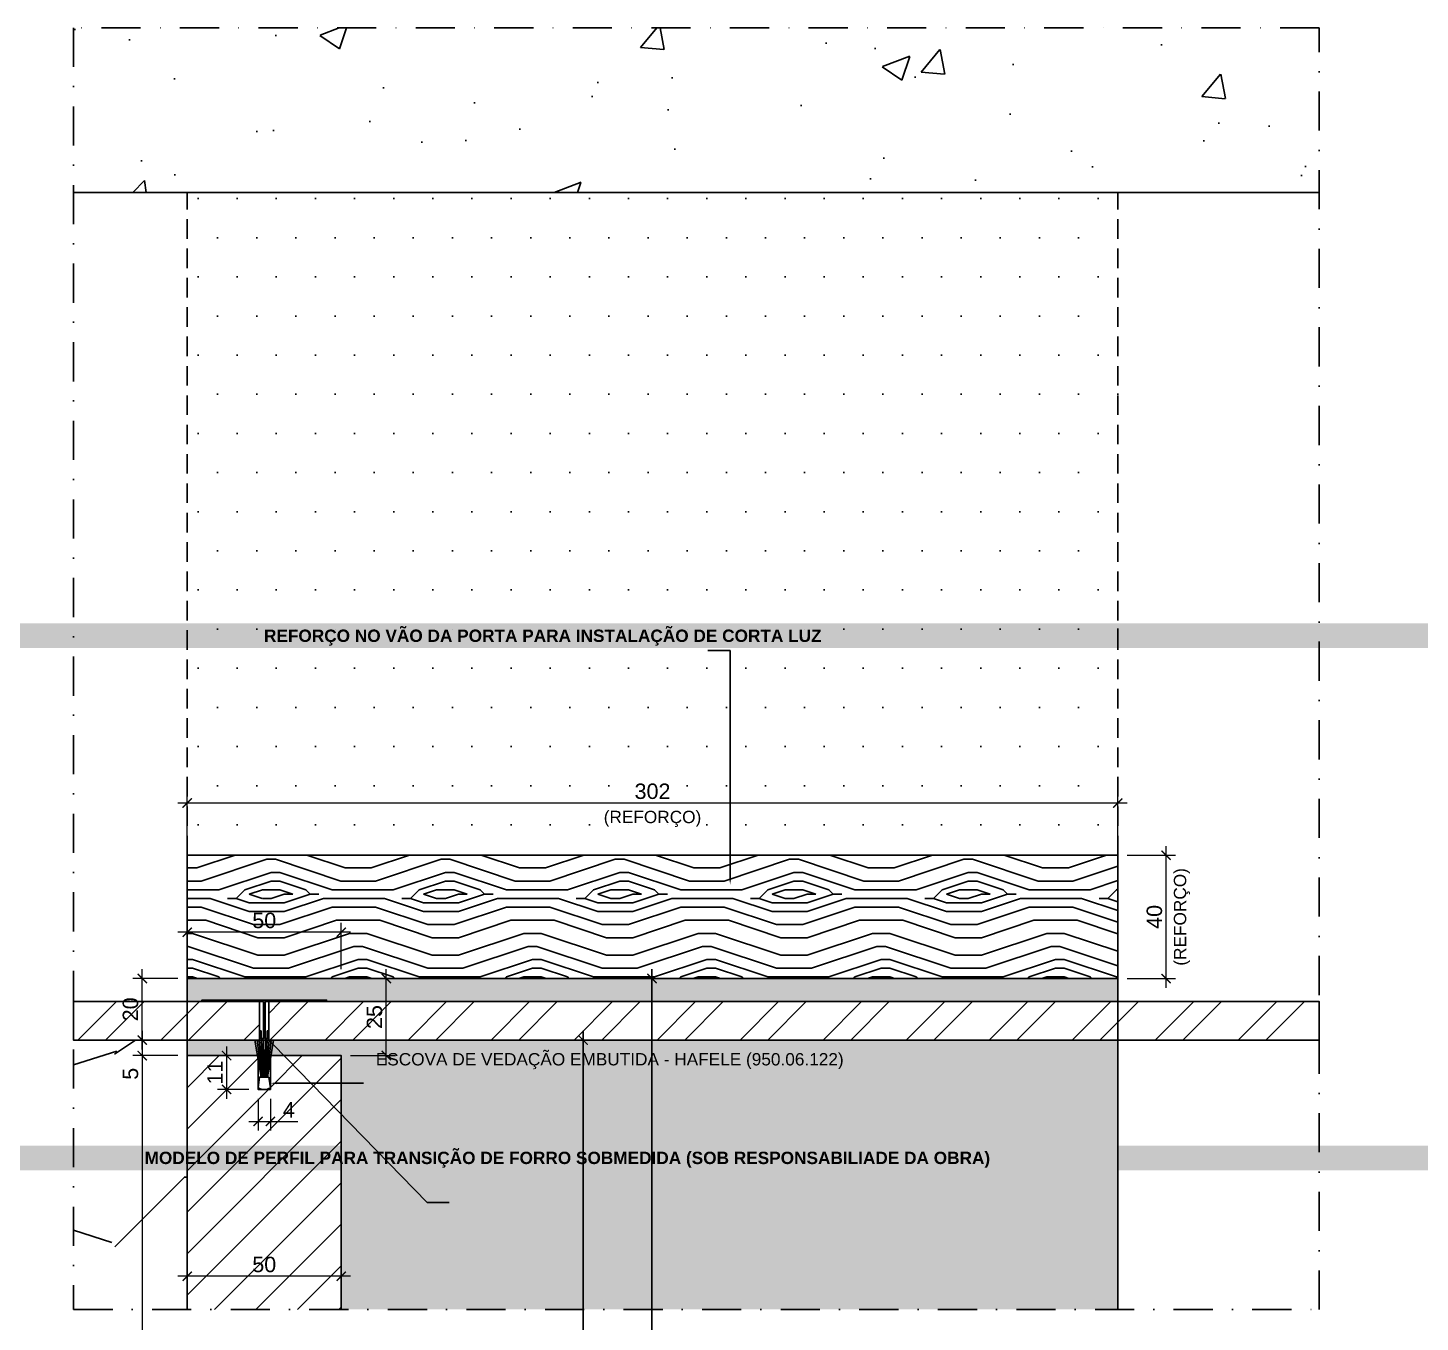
# Model space of a CAD drawing. Header units: millimetres. Extents: x -63251 to 507826, y 5339 to 217512.
# Drawn here: x 95903.8 to 96355.7, y 103595.9 to 104015.9 of the extents above; entities that cross this region are included whole.
import ezdxf
from ezdxf import colors
from ezdxf.entities.mleader import LeaderData, LeaderLine
from ezdxf.math import Vec2, Vec3

# ---------------------------------------------------------------- set-up
doc = ezdxf.new("R2010")
doc.units = ezdxf.units.MM
doc.header["$PDMODE"] = 3
doc.linetypes.add('TRAÇO 1-1', pattern=[9.525, 6.35, -3.175])
doc.linetypes.add('TRAÇO E PONTO 1-1', pattern=[25.4, 12.7, -6.35, 0, -6.35])
for name, color, linetype in [('_COMENTÁRIOS ARQ', 30, 'Continuous'), ('COTAS', 9, 'Continuous'), ('FERRAGEM', 3, 'Continuous'), ('FERRAGENS', 3, 'Continuous'), ('GESSO', 1, 'Continuous'), ('HACHURA', 21, 'Continuous'), ('MARCENARIA', 4, 'Continuous'), ('PAREDE', 94, 'Continuous'), ('PROJEÇÃO', 8, 'Continuous'), ('TEXTO TRAÇO PONTO', 105, 'TRAÇO E PONTO 1-1')]:
    doc.layers.add(name, color=color, linetype=linetype)
doc.layers.add('ARQ-COTA', color=12, linetype='Continuous', lineweight=9)
doc.styles.add('1-1', font='arial.ttf', dxfattribs={"height": 0.2})
doc.styles.add('MEDIDA OFICIAL', font='ariblk.ttf')
doc.styles.add('PADRÃO', font='arial.ttf')
doc.styles.add('PADRÃO NEGRITO', font='arialbd.ttf')
doc.dimstyles.new('1-2', dxfattribs={"dimscale": 2, "dimtxt": 2.5, "dimasz": 1.5, "dimexe": 1.5, "dimexo": 1.5, "dimtad": 1, "dimtxsty": 'PADRÃO', "dimblk": 'ARCHTICK', "dimcen": 2.5, "dimdle": 1.5, "dimclrd": 9, "dimclre": 9, "dimclrt": 6, "dimadec": 0, "dimazin": 0, "dimtfac": 1, "dimtmove": 0, "dimatfit": 3, "dimfxl": 1.25, "dimlwd": -1, "dimlwe": -1, "dimarcsym": 0})
doc.dimstyles.new('Med. Ofic.1-2', dxfattribs={"dimscale": 2, "dimtxt": 2.5, "dimasz": 1.5, "dimexe": 1.5, "dimexo": 1.5, "dimtad": 1, "dimtxsty": 'MEDIDA OFICIAL', "dimblk": 'ARCHTICK', "dimcen": 2.5, "dimdle": 1.5, "dimclrd": 9, "dimclre": 9, "dimclrt": 10, "dimadec": 0, "dimazin": 0, "dimtfac": 1, "dimtmove": 0, "dimatfit": 3, "dimfxl": 1.25, "dimlwd": -1, "dimlwe": -1, "dimarcsym": 0})

# ---------------------------------------------------------------- blocks, each defined once
blk = doc.blocks.new('_ArchTick')
at = {"color": 0, "linetype": 'ByBlock', "const_width": 0.15}
blk.add_lwpolyline([(-0.5, -0.5), (0.5, 0.5)], dxfattribs=at)
blk = doc.blocks.new('*D1628')
at = {"layer": 'COTAS', "color": 9, "linetype": 'Continuous', "transparency": 16777216}
blk.add_line((96084.05, 103690.4), (96084.05, 103306.97), dxfattribs=at)
at = {"layer": 'COTAS', "color": 9, "transparency": 16777216}
for p, q in [((96081.05, 103687.4), (96081.05, 103687.4)), ((96081.05, 103309.97), (96081.05, 103309.97))]:
    blk.add_line(p, q, dxfattribs=at)
at = {"layer": 'Defpoints', "color": 0, "transparency": 16777216}
for p in [(96084.05, 103687.4), (96084.05, 103309.97), (96084.05, 103309.97)]:
    blk.add_point(p, dxfattribs=at)
at = {"layer": 'COTAS', "color": 9, "transparency": 16777216, "xscale": 3, "yscale": 3, "zscale": 3}
for p, rotation in [((96084.05, 103687.4), 90), ((96084.05, 103309.97), 270)]:
    blk.add_blockref('_ArchTick', p, dxfattribs=dict(at, rotation=rotation))
at = {"layer": 'COTAS', "color": 10, "transparency": 16777216, "insert": (96080.21, 103498.68), "char_height": 5, "attachment_point": 5, "rotation": 90, "style": 'MEDIDA OFICIAL'}
blk.add_mtext('2925', dxfattribs=at)
blk = doc.blocks.new('*D1629')
at = {"layer": 'COTAS', "color": 9, "transparency": 16777216}
for p, q in [((96103.37, 103707.4), (96103.37, 103707.4)), ((96103.37, 103309.97), (96103.37, 103309.97))]:
    blk.add_line(p, q, dxfattribs=at)
at = {"layer": 'COTAS', "color": 9, "linetype": 'Continuous', "transparency": 16777216}
blk.add_line((96106.37, 103710.4), (96106.37, 103306.97), dxfattribs=at)
at = {"layer": 'Defpoints', "color": 0, "transparency": 16777216}
for p in [(96106.37, 103707.4), (96106.37, 103309.97), (96106.37, 103309.97)]:
    blk.add_point(p, dxfattribs=at)
at = {"layer": 'COTAS', "color": 9, "transparency": 16777216, "xscale": 3, "yscale": 3, "zscale": 3}
for p, rotation in [((96106.37, 103707.4), 90), ((96106.37, 103309.97), 270)]:
    blk.add_blockref('_ArchTick', p, dxfattribs=dict(at, rotation=rotation))
at = {"layer": 'COTAS', "color": 10, "transparency": 16777216, "insert": (96102.53, 103508.68), "char_height": 5, "attachment_point": 5, "rotation": 90, "style": 'MEDIDA OFICIAL'}
blk.add_mtext('2945', dxfattribs=at)
blk = doc.blocks.new('*D1630')
at = {"layer": 'ARQ-COTA', "color": 9, "transparency": 16777216}
for p, q in [((95940.95, 103690.4), (95940.95, 103311.97)), ((95952.55, 103687.4), (95937.95, 103687.4)), ((95952.55, 103314.97), (95937.95, 103314.97))]:
    blk.add_line(p, q, dxfattribs=at)
at = {"layer": 'Defpoints', "color": 0, "transparency": 16777216}
for p in [(95955.55, 103687.4), (95940.95, 103314.97), (95955.55, 103314.97)]:
    blk.add_point(p, dxfattribs=at)
at = {"layer": 'ARQ-COTA', "color": 9, "transparency": 16777216, "xscale": 3, "yscale": 3, "zscale": 3}
for p, rotation in [((95940.95, 103687.4), 90), ((95940.95, 103314.97), 270)]:
    blk.add_blockref('_ArchTick', p, dxfattribs=dict(at, rotation=rotation))
at = {"layer": 'ARQ-COTA', "color": 6, "transparency": 16777216, "insert": (95937.14, 103501.18), "char_height": 5, "attachment_point": 5, "rotation": 90, "style": 'PADRÃO'}
blk.add_mtext('2915', dxfattribs=at)
blk = doc.blocks.new('*D1633')
at = {"layer": 'ARQ-COTA', "color": 9, "transparency": 16777216}
for p, q in [((96260.55, 103747.4), (96276.24, 103747.4)), ((96273.24, 103704.4), (96273.24, 103750.4)), ((96260.55, 103707.4), (96276.24, 103707.4))]:
    blk.add_line(p, q, dxfattribs=at)
at = {"layer": 'Defpoints', "color": 0, "transparency": 16777216}
for p in [(96257.55, 103747.4), (96273.24, 103747.4), (96257.55, 103707.4)]:
    blk.add_point(p, dxfattribs=at)
at = {"layer": 'ARQ-COTA', "color": 9, "transparency": 16777216, "xscale": 3, "yscale": 3, "zscale": 3}
for p, rotation in [((96273.24, 103747.4), 90), ((96273.24, 103707.4), 270)]:
    blk.add_blockref('_ArchTick', p, dxfattribs=dict(at, rotation=rotation))
at = {"layer": 'ARQ-COTA', "color": 6, "transparency": 16777216, "insert": (96269.44, 103727.4), "char_height": 5, "attachment_point": 5, "rotation": 90, "style": 'PADRÃO'}
blk.add_mtext('40', dxfattribs=at)
blk = doc.blocks.new('*D1634')
at = {"layer": 'ARQ-COTA', "color": 9, "transparency": 16777216}
for p, q in [((95955.55, 103750.4), (95955.55, 103767.33)), ((96257.55, 103750.4), (96257.55, 103767.33)), ((96260.55, 103764.33), (95952.55, 103764.33))]:
    blk.add_line(p, q, dxfattribs=at)
at = {"layer": 'Defpoints', "color": 0, "transparency": 16777216}
for p in [(95955.55, 103764.33), (95955.55, 103747.4), (96257.55, 103747.4)]:
    blk.add_point(p, dxfattribs=at)
at = {"layer": 'ARQ-COTA', "color": 9, "transparency": 16777216, "xscale": 3, "yscale": 3, "zscale": 3, "rotation": 180}
blk.add_blockref('_ArchTick', (95955.55, 103764.33), dxfattribs=at)
at = {"layer": 'ARQ-COTA', "color": 9, "transparency": 16777216, "xscale": 3, "yscale": 3, "zscale": 3}
blk.add_blockref('_ArchTick', (96257.55, 103764.33), dxfattribs=at)
at = {"layer": 'ARQ-COTA', "color": 6, "transparency": 16777216, "insert": (96106.55, 103768.13), "char_height": 5, "attachment_point": 5, "style": 'PADRÃO'}
blk.add_mtext('302', dxfattribs=at)
blk = doc.blocks.new('*D1635')
at = {"layer": 'ARQ-COTA', "color": 9, "transparency": 16777216}
blk.add_line((96008.55, 103610.79), (95952.55, 103610.79), dxfattribs=at)
at = {"layer": 'Defpoints', "color": 0, "transparency": 16777216}
for p in [(95955.55, 103610.79), (95955.55, 103610.79), (96005.55, 103610.79)]:
    blk.add_point(p, dxfattribs=at)
at = {"layer": 'ARQ-COTA', "color": 9, "transparency": 16777216, "xscale": 3, "yscale": 3, "zscale": 3, "rotation": 180}
blk.add_blockref('_ArchTick', (95955.55, 103610.79), dxfattribs=at)
at = {"layer": 'ARQ-COTA', "color": 9, "transparency": 16777216, "xscale": 3, "yscale": 3, "zscale": 3}
blk.add_blockref('_ArchTick', (96005.55, 103610.79), dxfattribs=at)
at = {"layer": 'ARQ-COTA', "color": 6, "transparency": 16777216, "insert": (95980.55, 103614.59), "char_height": 5, "attachment_point": 5, "style": 'PADRÃO'}
blk.add_mtext('50', dxfattribs=at)
blk = doc.blocks.new('*D1636')
at = {"layer": 'ARQ-COTA', "color": 9, "transparency": 16777216}
for p, q in [((95940.95, 103690.4), (95940.95, 103682.4)), ((95952.55, 103687.4), (95937.95, 103687.4)), ((95952.55, 103682.4), (95937.95, 103682.4)), ((95940.95, 103682.4), (95940.95, 103673.58))]:
    blk.add_line(p, q, dxfattribs=at)
at = {"layer": 'Defpoints', "color": 0, "transparency": 16777216}
for p in [(95955.55, 103687.4), (95940.95, 103682.4), (95955.55, 103682.4)]:
    blk.add_point(p, dxfattribs=at)
at = {"layer": 'ARQ-COTA', "color": 9, "transparency": 16777216, "xscale": 3, "yscale": 3, "zscale": 3}
for p, rotation in [((95940.95, 103687.4), 90), ((95940.95, 103682.4), 270)]:
    blk.add_blockref('_ArchTick', p, dxfattribs=dict(at, rotation=rotation))
at = {"layer": 'ARQ-COTA', "color": 6, "transparency": 16777216, "insert": (95937.15, 103676.49), "char_height": 5, "attachment_point": 5, "rotation": 90, "style": 'PADRÃO'}
blk.add_mtext('5', dxfattribs=at)
blk = doc.blocks.new('*D1637')
at = {"layer": 'ARQ-COTA', "color": 9, "transparency": 16777216}
for p, q in [((96008.55, 103707.4), (96023.15, 103707.4)), ((96020.15, 103679.4), (96020.15, 103710.4)), ((96008.55, 103682.4), (96023.15, 103682.4))]:
    blk.add_line(p, q, dxfattribs=at)
at = {"layer": 'Defpoints', "color": 0, "transparency": 16777216}
for p in [(96005.55, 103707.4), (96020.15, 103707.4), (96005.55, 103682.4)]:
    blk.add_point(p, dxfattribs=at)
at = {"layer": 'ARQ-COTA', "color": 9, "transparency": 16777216, "xscale": 3, "yscale": 3, "zscale": 3}
for p, rotation in [((96020.15, 103707.4), 90), ((96020.15, 103682.4), 270)]:
    blk.add_blockref('_ArchTick', p, dxfattribs=dict(at, rotation=rotation))
at = {"layer": 'ARQ-COTA', "color": 6, "transparency": 16777216, "insert": (96016.34, 103694.9), "char_height": 5, "attachment_point": 5, "rotation": 90, "style": 'PADRÃO'}
blk.add_mtext('25', dxfattribs=at)
blk = doc.blocks.new('*D1638')
at = {"layer": 'ARQ-COTA', "color": 9, "transparency": 16777216}
for p, q in [((95952.55, 103707.4), (95937.95, 103707.4)), ((95940.95, 103684.4), (95940.95, 103710.4)), ((95952.55, 103687.4), (95937.95, 103687.4))]:
    blk.add_line(p, q, dxfattribs=at)
at = {"layer": 'Defpoints', "color": 0, "transparency": 16777216}
for p in [(95940.95, 103707.4), (95955.55, 103707.4), (95955.55, 103687.4)]:
    blk.add_point(p, dxfattribs=at)
at = {"layer": 'ARQ-COTA', "color": 9, "transparency": 16777216, "xscale": 3, "yscale": 3, "zscale": 3}
for p, rotation in [((95940.95, 103707.4), 90), ((95940.95, 103687.4), 270)]:
    blk.add_blockref('_ArchTick', p, dxfattribs=dict(at, rotation=rotation))
at = {"layer": 'ARQ-COTA', "color": 6, "transparency": 16777216, "insert": (95937.14, 103697.4), "char_height": 5, "attachment_point": 5, "rotation": 90, "style": 'PADRÃO'}
blk.add_mtext('20', dxfattribs=at)
blk = doc.blocks.new('*D1639')
at = {"layer": 'ARQ-COTA', "color": 9, "transparency": 16777216}
for p, q in [((95955.55, 103719.84), (95955.55, 103725.42)), ((96005.55, 103710.4), (96005.55, 103725.42)), ((96008.55, 103722.42), (95952.55, 103722.42))]:
    blk.add_line(p, q, dxfattribs=at)
at = {"layer": 'Defpoints', "color": 0, "transparency": 16777216}
for p in [(95955.55, 103722.42), (95955.55, 103716.84), (96005.55, 103707.4)]:
    blk.add_point(p, dxfattribs=at)
at = {"layer": 'ARQ-COTA', "color": 9, "transparency": 16777216, "xscale": 3, "yscale": 3, "zscale": 3, "rotation": 180}
blk.add_blockref('_ArchTick', (95955.55, 103722.42), dxfattribs=at)
at = {"layer": 'ARQ-COTA', "color": 9, "transparency": 16777216, "xscale": 3, "yscale": 3, "zscale": 3}
blk.add_blockref('_ArchTick', (96005.55, 103722.42), dxfattribs=at)
at = {"layer": 'ARQ-COTA', "color": 6, "transparency": 16777216, "insert": (95980.55, 103726.22), "char_height": 5, "attachment_point": 5, "style": 'PADRÃO'}
blk.add_mtext('50', dxfattribs=at)
blk = doc.blocks.new('ESCOVA DE VEDAÇÃO')
at = {"layer": 'FERRAGEM'}
blk.add_lwpolyline([(-1.5, -4), (1.5, -4), (2, -0.5, 0.25), (-2, -0.5)], format="xyb", close=True, dxfattribs=at)
at = {"layer": 'FERRAGEM', "color": 8}
for points in [[(-1.04, -4), (-3.04, -16)], [(-0.79, -4), (-2.3, -16)], [(-0.55, -4), (-1.63, -16)], [(-0.35, -4), (-0.96, -16)], [(-0.21, -4), (-0.45, -16)], [(0.08, -4), (0.33, -16)], [(0.35, -4), (0.96, -16)], [(0.55, -4), (1.63, -16)], [(0.79, -4), (2.3, -16)], [(1.04, -4), (3.04, -16)]]:
    blk.add_lwpolyline(points, dxfattribs=at)
blk = doc.blocks.new('*D1117')
at = {"layer": 'ARQ-COTA', "color": 9, "transparency": 16777216}
for p, q in [((95978.55, 103668.4), (95978.55, 103658.05)), ((95982.55, 103668.4), (95982.55, 103658.05)), ((95975.55, 103661.05), (95982.55, 103661.05)), ((95982.55, 103661.05), (95991.5, 103661.05))]:
    blk.add_line(p, q, dxfattribs=at)
at = {"layer": 'Defpoints', "color": 0, "transparency": 16777216}
for p in [(95978.55, 103671.4), (95982.55, 103671.4), (95982.55, 103661.05)]:
    blk.add_point(p, dxfattribs=at)
at = {"layer": 'ARQ-COTA', "color": 9, "transparency": 16777216, "xscale": 3, "yscale": 3, "zscale": 3, "rotation": 180}
blk.add_blockref('_ArchTick', (95978.55, 103661.05), dxfattribs=at)
at = {"layer": 'ARQ-COTA', "color": 9, "transparency": 16777216, "xscale": 3, "yscale": 3, "zscale": 3}
blk.add_blockref('_ArchTick', (95982.55, 103661.05), dxfattribs=at)
at = {"layer": 'ARQ-COTA', "color": 6, "transparency": 16777216, "insert": (95988.53, 103664.8), "char_height": 5, "attachment_point": 5, "style": 'PADRÃO'}
blk.add_mtext('4', dxfattribs=at)
blk = doc.blocks.new('*D1118')
at = {"layer": 'ARQ-COTA', "color": 9, "transparency": 16777216}
for p, q in [((95968.33, 103685.4), (95968.33, 103668.4)), ((95973.36, 103682.4), (95965.33, 103682.4)), ((95975.55, 103671.4), (95965.33, 103671.4))]:
    blk.add_line(p, q, dxfattribs=at)
at = {"layer": 'Defpoints', "color": 0, "transparency": 16777216}
for p in [(95976.36, 103682.4), (95968.33, 103671.4), (95978.55, 103671.4)]:
    blk.add_point(p, dxfattribs=at)
at = {"layer": 'ARQ-COTA', "color": 9, "transparency": 16777216, "xscale": 3, "yscale": 3, "zscale": 3}
for p, rotation in [((95968.33, 103682.4), 90), ((95968.33, 103671.4), 270)]:
    blk.add_blockref('_ArchTick', p, dxfattribs=dict(at, rotation=rotation))
at = {"layer": 'ARQ-COTA', "color": 6, "transparency": 16777216, "insert": (95964.57, 103676.9), "char_height": 5, "attachment_point": 5, "rotation": 90, "style": 'PADRÃO'}
blk.add_mtext('11', dxfattribs=at)

msp = doc.modelspace()

# ---------------------------------------------------------------- hatches: boundary and pattern name
at = {"layer": 'FERRAGENS', "true_color": 0x939598}
h = msp.add_hatch(color=252, dxfattribs=at)
h.dxf.hatch_style = 1
h.paths.add_polyline_path([(95979.546, 103690.397), (95979.546, 103687.897), (95980.296, 103687.897), (95980.296, 103699.897), (95960.296, 103699.897), (95960.296, 103700.397), (96000.796, 103700.397), (96000.796, 103699.897), (95980.796, 103699.897), (95980.796, 103687.897), (95981.546, 103687.897), (95981.546, 103690.397), (95982.046, 103690.397), (95982.046, 103687.397), (95979.046, 103687.397), (95979.046, 103690.397)])
at = {"layer": 'HACHURA'}
h = msp.add_hatch(dxfattribs=at)
h.set_pattern_fill('AR-CONC', color=21, scale=0.5)
h.set_pattern_definition([(50, (35888.79, -29.11), (91.092334, -7.969543), [9.525, -104.775]), (355, (35888.79, -29.11), (-17.62171, 95.52842), [7.62, -83.82029]), (100.451445, (35896.38, -29.78), (73.470624, 87.558876), [8.095004, -89.04512]), (46.1842, (35888.79, -3.71), (135.53952, -21.02116), [14.2875, -157.1625]), (96.63556, (35900.08, -5.46), (118.70207, 123.71306), [12.14251, -133.5678]), (351.18415, (35888.79, -3.71), (118.70207, 123.71306), [11.42998, -125.72987]), (21, (35901.49, -10.06), (75.807196, -51.1326), [9.525, -104.775]), (326, (35901.49, -10.06), (30.901014, 92.09398), [7.62, -83.82]), (71.451445, (35907.805, -14.32), (106.70821, 40.961384), [8.095004, -89.04497]), (37.5, (35888.788, -29.112), (1.544302, 42.277519), [0, -82.804, 0, -85.09, 0, -84.1375]), (7.5, (35888.79, -29.11), (33.409831, 50.090287), [0, -48.514, 0, -80.899, 0, -32.0675]), (327.5, (35860.467, -29.112), (67.795298, -2.864372), [0, -31.75, 0, -99.06, 0, -131.445]), (317.5, (35847.77, -29.11), (74.06459, 12.713246), [0, -41.275, 0, -65.786, 0, -93.345])])
h.paths.add_polyline_path([(95918.668, 104015.869), (95918.668, 103962.397), (96322.896, 103962.397), (96322.896, 104015.869)])
at = {"layer": 'HACHURA', "true_color": 0x636466}
h = msp.add_hatch(dxfattribs=at)
h.set_pattern_fill('PATRON00077', color=251, scale=40, angle=135, pattern_type=2)
h.set_pattern_definition([(135, (35976.235, -5499.095), (-56.568542, 4e-15), [2, -38]), (225, (35955.02, -5497.68), (-7e-15, -56.568542), [4, -36]), (180, (35963.507, -5500.51), (-28.284271, -28.284271), [2.828, -8.484, 2.828, -5.656, 19.8, -16.9725425]), (180, (35979.063, -5499.095), (-28.284271, -28.284271), [2.8284, -5.6568, 2.8284, -45.2549425]), (180, (35966.335, -5492.024), (-28.284271, -28.284271), [2.8284, -53.740142]), (180, (35964.92, -5487.78), (-28.284271, -28.284271), [2.8284, -53.740142]), (180, (35966.335, -5494.852), (-28.284271, -28.284271), [2.8284, -53.740142]), (180, (35966.335, -5497.68), (-28.284271, -28.284271), [5.6568, -50.911742]), (180, (35938.05, -5511.823), (-28.284271, -28.284271), [5.6568, -50.911742]), (180, (35967.75, -5501.923), (-28.284271, -28.284271), [11.3136, -45.254942]), (180, (35967.75, -5504.752), (-28.284271, -28.284271), [11.3136, -45.254942]), (180, (35940.88, -5494.852), (-28.284271, -28.284271), [11.3136, -45.254942]), (180, (35966.335, -5508.994), (-28.284271, -28.284271), [8.48528, -48.083262]), (180, (35967.75, -5518.894), (-28.284271, -28.284271), [8.48528, -48.083262]), (180, (35967.75, -5513.237), (-28.284271, -28.284271), [8.48528, -48.083262]), (180, (35940.88, -5503.337), (-28.284271, -28.284271), [14.142136, -42.426406]), (180, (35942.293, -5507.58), (-28.284271, -28.284271), [14.142136, -42.426406]), (180, (35946.536, -5497.68), (-28.284271, -28.284271), [19.79899, -36.769553]), (161.565051, (35970.578, -5499.095), (-28.2842713, 28.2842712), [4.472136, -84.970583]), (161.565051, (35956.436, -5501.923), (-28.2842713, 28.2842712), [4.472136, -84.970583]), (161.565051, (35960.678, -5500.509), (-28.2842713, 28.2842712), [4.472136, -84.970583]), (161.565051, (35974.82, -5497.68), (-28.2842713, 28.2842712), [8.944272, -80.498447]), (161.565051, (35956.436, -5504.752), (-28.2842713, 28.2842712), [13.416408, -76.026311]), (161.565051, (35957.85, -5508.994), (-28.2842713, 28.2842712), [17.888544, -71.554175]), (161.565051, (35959.264, -5513.237), (-28.2842713, 28.2842712), [17.888544, -71.554175]), (161.565051, (35955.021, -5525.965), (-28.2842713, 28.2842712), [17.888544, -71.554175]), (161.565051, (35957.85, -5523.136), (-28.2842713, 28.2842712), [22.36068, -67.082039]), (161.565051, (35959.264, -5518.894), (-28.2842713, 28.2842712), [22.36068, -67.082039]), (198.434949, (35960.678, -5497.68), (-28.2842712, -28.2842712), [4.472136, -84.970583]), (198.434949, (35967.75, -5499.095), (-28.2842712, -28.2842712), [4.472136, -84.970583]), (198.434949, (35976.235, -5499.095), (-28.2842712, -28.2842712), [8.944272, -80.498447]), (198.434949, (35963.507, -5494.852), (-28.2842712, -28.2842712), [8.944272, -80.498447]), (198.434949, (35980.477, -5500.509), (-28.2842712, -28.2842712), [13.416408, -76.026311]), (198.434949, (35983.306, -5503.337), (-28.2842712, -28.2842712), [17.888544, -71.554175]), (198.434949, (35956.436, -5479.296), (-28.2842712, -28.2842712), [17.888544, -71.554175]), (198.434949, (35963.507, -5492.024), (-28.2842712, -28.2842712), [17.888544, -71.554175]), (198.434949, (35960.678, -5483.538), (-28.2842712, -28.2842712), [22.36068, -67.082039]), (198.434949, (35962.092, -5487.781), (-28.2842712, -28.2842712), [22.36068, -67.082039])])
h.paths.add_polyline_path([(95955.546, 103747.397), (95955.546, 103707.397), (96257.546, 103707.397), (96257.546, 103747.397)])
at = {"layer": 'HACHURA', "true_color": 0xba9673}
h = msp.add_hatch(color=33, dxfattribs=at)
h.dxf.hatch_style = 1
h.paths.add_polyline_path([(95955.366, 103707.397), (96257.366, 103707.397), (96257.546, 103699.897), (95955.546, 103699.897)])
h.paths.add_polyline_path([(96257.546, 103600.011), (96005.546, 103600.011), (96005.546, 103682.397), (95955.546, 103682.397), (95955.546, 103687.397), (96257.546, 103687.397)])
at = {"layer": 'HACHURA'}
h = msp.add_hatch(dxfattribs=at)
h.set_pattern_fill('ANSI32', color=8, scale=2)
h.set_pattern_definition([(45, (35626.334, -5503.837), (-13.4703842, 13.4703842), []), (45, (35635.314, -5503.837), (-13.4703842, 13.4703842), [])])
h.paths.add_polyline_path([(95979.046, 103687.397), (95979.046, 103699.897), (95918.668, 103699.897), (95918.668, 103687.397)])
h = msp.add_hatch(dxfattribs=at)
h.set_pattern_fill('ANSI32', color=8, scale=2)
h.set_pattern_definition([(45, (35868.184, -5503.837), (-13.4703842, 13.4703842), []), (45, (35877.164, -5503.837), (-13.4703842, 13.4703842), [])])
h.paths.add_polyline_path([(96322.896, 103687.397), (96322.896, 103699.897), (95982.046, 103699.897), (95982.046, 103687.397)])
at = {"layer": 'HACHURA', "ltscale": 0.3}
h = msp.add_hatch(dxfattribs=at)
h.set_pattern_fill('LEGNO5', color=21, scale=125, angle=90, pattern_type=2)
h.set_pattern_definition([(63.4349, (26462.56, -29.11), (-125.000164, -124.999895), [16.7705, -262.738]), (14.5742, (26470.06, -14.1122), (-3375.00027608, -874.99911146), [64.578, -6393.21775]), (342.4744, (26407.56, 2.138), (1999.9996141, -625.00103354), [24.90612, -2465.70125]), (45, (26431.31, -5.36), (4e-14, 125.00004), [31.81975, -144.95687]), (0, (26453.81, 17.14), (125, 125), [23.75, -101.25]), (39.0939, (26477.56, 17.138), (1374.99923876, 1125.00100392), [51.53887, -2525.40225]), (0, (26517.56, 49.64), (125, 125), [15, -110]), (17.5256, (26407.56, 49.638), (-1999.9996141, -625.00103354), [24.90612, -2465.70125]), (33.6901, (26431.31, 57.138), (-249.999945, -125.000167), [27.04162, -423.65225]), (69.7751, (26453.81, 72.138), (500.00104195, 1374.99965804), [25.31062, -2505.7465])])
h.paths.add_polyline_path([(95918.668, 103687.397), (95918.668, 103600.011), (95955.546, 103600.011), (95955.546, 103687.397)])
at = {"layer": 'PROJEÇÃO', "linetype": 'TRAÇO 1-1'}
h = msp.add_hatch(dxfattribs=at)
h.set_pattern_fill('DOTS', color=8, scale=8)
h.set_pattern_definition([(0, (35983.306, -5500.837), (6.35, 12.7), [0, -12.7])])
h.paths.add_polyline_path([(95955.546, 103747.397), (96257.546, 103747.397), (96257.546, 103962.397), (95955.546, 103962.397)])
h = msp.add_hatch(dxfattribs=at)
h.set_pattern_fill('ANSI31', color=8, scale=3)
h.set_pattern_definition([(45, (35881.306, -5488.337), (-6.7351921, 6.7351921), [])])
h.paths.add_polyline_path([(96005.546, 103600.011), (96005.546, 103682.397), (95982.546, 103682.397), (95982.546, 103671.397), (95978.546, 103671.397), (95978.546, 103682.397), (95955.546, 103682.397), (95955.546, 103600.011)])

# ---------------------------------------------------------------- linework, layer by layer
at = {"layer": 'FERRAGEM'}
msp.add_lwpolyline([(96257.546, 103707.397), (95955.546, 103707.397), (95955.546, 103747.397), (96257.546, 103747.397)], close=True, dxfattribs=at)
at = {"layer": 'FERRAGENS'}
msp.add_lwpolyline([(95979.046, 103690.397), (95979.046, 103687.397), (95981.046, 103687.397), (95982.046, 103687.397), (95982.046, 103690.397), (95981.546, 103690.397), (95981.546, 103687.897), (95980.796, 103687.897), (95980.796, 103699.897), (96000.796, 103699.897), (96000.796, 103700.397), (95960.296, 103700.397), (95960.296, 103699.897), (95980.296, 103699.897), (95980.296, 103687.897), (95979.546, 103687.897), (95979.546, 103690.397)], close=True, dxfattribs=at)
at = {"layer": 'GESSO', "color": 1}
for points in [[(95918.668, 103699.897), (95979.046, 103699.897), (95979.046, 103687.397), (95918.668, 103687.397)], [(95982.046, 103699.897), (96322.896, 103699.897), (96322.896, 103687.397), (95982.046, 103687.397)]]:
    msp.add_lwpolyline(points, close=True, dxfattribs=at)
at = {"layer": 'MARCENARIA'}
for points in [[(96257.546, 103600.011), (96257.546, 103707.397), (95955.546, 103707.397), (95955.546, 103600.011)], [(96005.546, 103600.011), (96005.546, 103682.397), (95982.546, 103682.397), (95982.546, 103671.397), (95978.546, 103671.397), (95978.546, 103682.397), (95955.546, 103682.397), (95955.546, 103600.011)]]:
    msp.add_lwpolyline(points, dxfattribs=at)
at = {"layer": 'PAREDE'}
msp.add_lwpolyline([(96322.896, 103962.397), (95918.668, 103962.397)], dxfattribs=at)
at = {"layer": 'PROJEÇÃO', "color": 8, "linetype": 'TRAÇO 1-1'}
for p, q in [((95955.546, 103747.397), (95955.546, 103962.397)), ((96257.546, 103747.397), (96257.546, 103962.397))]:
    msp.add_line(p, q, dxfattribs=at)
at = {"layer": 'TEXTO TRAÇO PONTO'}
msp.add_lwpolyline([(96322.896, 103600.011), (96322.896, 104015.869), (95918.668, 104015.869), (95918.668, 103600.011)], close=True, dxfattribs=at)

# ---------------------------------------------------------------- dimensions: what is measured, and where the dimension line sits
at = {"layer": 'ARQ-COTA'}
for base, p1, p2, angle, picture, middle in [((95955.546, 103722.415), (96005.546, 103707.397), (95955.546, 103716.838), 180, '*D1639', (95980.546, 103726.218)), ((95940.946, 103707.397), (95955.546, 103687.397), (95955.546, 103707.397), 90, '*D1638', (95937.143, 103697.397)), ((96020.146, 103707.397), (96005.546, 103682.397), (96005.546, 103707.397), 90, '*D1637', (96016.344, 103694.897)), ((95940.946, 103682.397), (95955.546, 103687.397), (95955.546, 103682.397), 90, '*D1636', (95937.153, 103676.489))]:
    dim = msp.add_linear_dim(base=base, p1=p1, p2=p2, angle=angle, dimstyle='1-2', dxfattribs=at)
    dim.commit()
    dim.dimension.update_dxf_attribs({"geometry": picture, "text_midpoint": middle})
dim = msp.add_linear_dim(base=(95940.946, 103314.97), p1=(95955.546, 103687.397), p2=(95955.546, 103314.97), angle=90, text='2915', dimstyle='1-2', dxfattribs=at)
dim.commit()
dim.dimension.update_dxf_attribs({"geometry": '*D1630', "text_midpoint": (95937.143, 103501.184)})
dim = msp.add_linear_dim(base=(95955.546, 103610.79), p1=(96005.546, 103610.79), p2=(95955.546, 103610.79), dimstyle='1-2', dxfattribs=at)
dim.commit()
dim.dimension.update_dxf_attribs({"geometry": '*D1635', "text_midpoint": (95980.546, 103614.593)})
at = {"layer": 'COTAS'}
for base, p1, p2, text, picture, middle in [((96106.366, 103309.97), (96106.366, 103707.397), (96106.366, 103309.97), '2945', '*D1629', (96102.531, 103508.684)), ((96084.046, 103309.97), (96084.046, 103687.397), (96084.046, 103309.97), '2925', '*D1628', (96080.211, 103498.684))]:
    dim = msp.add_linear_dim(base=base, p1=p1, p2=p2, angle=90, text=text, dimstyle='Med. Ofic.1-2', dxfattribs=at)
    dim.commit()
    dim.dimension.update_dxf_attribs({"geometry": picture, "text_midpoint": middle})

# ---------------------------------------------------------------- leaders
at = {"layer": 'COTAS', "ltscale": 0.4}
ml = msp.add_multileader_mtext('Standard', dxfattribs=at)
ml.set_content('BIT 5x5mm', color=105, style='1-1')
ml.set_leader_properties(color=256, linetype='ByLayer', lineweight=-1)
ml.build(insert=Vec2(0, 0))
ml.multileader.update_dxf_attribs({"text_left_attachment_type": 2, "text_right_attachment_type": 2, "dogleg_length": 0.36, "arrow_head_size": 2, "scale": 20})
ctx = ml.context
ctx.base_point, ctx.scale, ctx.arrow_head_size, ctx.landing_gap_size, ctx.plane_origin = Vec3(94950.021, 103979.676), 20, 2, 4, Vec3(94881.045, 103869.115)
ctx.left_attachment, ctx.right_attachment = 2, 2
notes = []
notes.append((ctx, [(0, (1, 1, 0), (94939.962, 103979.676), (1, 0), 10.059, [(0, [(94939.977, 103966.641)], 0, [])])]))
ctx.mtext.insert, ctx.mtext.width, ctx.mtext.flow_direction = Vec3(94954.021, 103981.71), 80.51012, 5
ml = msp.add_multileader_mtext('Standard', dxfattribs=at)
ml.set_content('BIT 5x5mm', color=105, style='1-1')
ml.set_leader_properties(color=256, linetype='ByLayer', lineweight=-1)
ml.build(insert=Vec2(0, 0))
ml.multileader.update_dxf_attribs({"text_left_attachment_type": 2, "text_right_attachment_type": 2, "dogleg_length": 0.36, "arrow_head_size": 2, "scale": 20})
ctx = ml.context
ctx.base_point, ctx.scale, ctx.arrow_head_size, ctx.landing_gap_size, ctx.plane_origin = Vec3(95481.486, 103979.676), 20, 2, 4, Vec3(95371.354, 103869.115)
ctx.left_attachment, ctx.right_attachment = 2, 2
notes.append((ctx, [(0, (1, 1, 0), (95471.427, 103979.676), (1, 0), 10.059, [(0, [(95471.442, 103966.641)], 0, [])])]))
ctx.mtext.insert, ctx.mtext.width, ctx.mtext.flow_direction = Vec3(95485.486, 103981.71), 80.51012, 5
ml = msp.add_multileader_mtext('Standard', dxfattribs=at)
ml.set_content('PIVÔ LATERAL CIR-16 ECLISSE', color=105, style='1-1')
ml.set_leader_properties(color=256, linetype='ByLayer', lineweight=-1)
ml.build(insert=Vec2(0, 0))
ml.multileader.update_dxf_attribs({"text_left_attachment_type": 2, "text_right_attachment_type": 2, "dogleg_length": 0.36, "arrow_head_size": 2, "scale": 20})
ctx = ml.context
ctx.base_point, ctx.scale, ctx.arrow_head_size, ctx.landing_gap_size, ctx.plane_origin = Vec3(95040.008, 103869.955), 20, 2, 4, Vec3(94973.891, 103828.311)
ctx.left_attachment, ctx.right_attachment = 2, 2
notes.append((ctx, [(0, (1, 1, 0), (95032.808, 103869.955), (1, 0), 7.2, [(0, [(95032.823, 103939.675)], 0, [])])]))
ctx.mtext.insert, ctx.mtext.width, ctx.mtext.flow_direction = Vec3(95044.008, 103875.862), 80.51012, 5
ml = msp.add_multileader_mtext('Standard', dxfattribs=at)
ml.set_content('PUXADOR CAVA', color=105, style='1-1')
ml.set_leader_properties(color=256, linetype='ByLayer', lineweight=-1)
ml.build(insert=Vec2(0, 0))
ml.multileader.update_dxf_attribs({"text_left_attachment_type": 2, "text_right_attachment_type": 2, "dogleg_length": 0.36, "arrow_head_size": 2, "scale": 20})
ctx = ml.context
ctx.base_point, ctx.scale, ctx.arrow_head_size, ctx.landing_gap_size, ctx.plane_origin = Vec3(95318.623, 103858.359), 20, 2, 4, Vec3(95211.351, 103829.674)
ctx.left_attachment, ctx.right_attachment = 2, 2
notes.append((ctx, [(0, (1, 1, 0), (95311.423, 103858.359), (1, 0), 7.2, [(0, [(95311.439, 103931.257)], 0, [])])]))
ctx.mtext.insert, ctx.mtext.width, ctx.mtext.flow_direction = Vec3(95322.623, 103860.429), 80.51012, 5
ml = msp.add_multileader_mtext('Standard', dxfattribs=at)
ml.set_content('Bit 5 x 5 mm ', color=105, style='1-1')
ml.set_leader_properties(color=256, linetype='ByLayer', lineweight=-1)
ml.build(insert=Vec2(0, 0))
ml.multileader.update_dxf_attribs({"text_left_attachment_type": 2, "text_right_attachment_type": 2, "dogleg_length": 0.36, "arrow_head_size": 2, "scale": 20})
ctx = ml.context
ctx.base_point, ctx.scale, ctx.arrow_head_size, ctx.landing_gap_size, ctx.plane_origin = Vec3(94894.176, 103642.641), 20, 2, 4, Vec3(94998.574, 103671.39)
ctx.left_attachment, ctx.right_attachment = 2, 2
notes.append((ctx, [(0, (1, 1, 0), (94939.657, 103642.641), (-1, 0), 7.2, [(0, [(94939.642, 103671.786)], 0, [])])]))
ctx.mtext.insert, ctx.mtext.width, ctx.mtext.flow_direction = Vec3(94898.176, 103644.675), 80.51012, 5
ml = msp.add_multileader_mtext('Standard', dxfattribs=at)
ml.set_content('Bit 5 x 5 mm ', color=105, style='1-1')
ml.set_leader_properties(color=256, linetype='ByLayer', lineweight=-1)
ml.build(insert=Vec2(0, 0))
ml.multileader.update_dxf_attribs({"text_left_attachment_type": 2, "text_right_attachment_type": 2, "dogleg_length": 0.36, "arrow_head_size": 2, "scale": 20})
ctx = ml.context
ctx.base_point, ctx.scale, ctx.arrow_head_size, ctx.landing_gap_size, ctx.plane_origin = Vec3(95478.81, 103642.641), 20, 2, 4, Vec3(95412.693, 103671.39)
ctx.left_attachment, ctx.right_attachment = 2, 2
notes.append((ctx, [(0, (1, 1, 0), (95471.61, 103642.641), (1, 0), 7.2, [(0, [(95471.625, 103671.786)], 0, [])])]))
ctx.mtext.insert, ctx.mtext.width, ctx.mtext.flow_direction = Vec3(95482.81, 103644.675), 80.51012, 5
for ctx, leaders in notes:
    for number, flags, end, landing, length, lines in leaders:
        leader = LeaderData()
        leader.index, (leader.has_last_leader_line, leader.has_dogleg_vector, leader.attachment_direction) = number, flags
        leader.last_leader_point, leader.dogleg_vector, leader.dogleg_length = Vec3(end), Vec3(landing), length
        for number, points, colour, breaks in lines:
            line = LeaderLine()
            line.index, line.vertices, line.color, line.breaks = number, Vec3.list(points), colors.encode_raw_color(colour), breaks
            leader.lines.append(line)
        ctx.leaders.append(leader)

# ---------------------------------------------------------------- next in the draw order: leaders
ml = msp.add_multileader_mtext('Standard', dxfattribs=at)
ml.set_content('{\\fArial|b1|i0|c0|p34;REFORÇO NO VÃO DA PORTA PARA INSTALAÇÃO DE CORTA LUZ}', color=105, style='1-1')
ml.set_leader_properties(color=256, linetype='ByLayer', lineweight=-1)
ml.build(insert=Vec2(0, 0))
ml.multileader.update_dxf_attribs({"text_left_attachment_type": 2, "text_right_attachment_type": 2, "dogleg_length": 0.36, "arrow_head_size": 2, "scale": 20})
ctx = ml.context
ctx.base_point, ctx.scale, ctx.arrow_head_size, ctx.landing_gap_size, ctx.plane_origin = Vec3(96017.327, 103813.8), 20, 2, 4, Vec3(96129.615, 103811.566)
ctx.left_attachment, ctx.right_attachment, ctx.text_align_type = 2, 2, 1
notes = []
notes.append((ctx, [(1, (1, 1, 0), (96131.752, 103813.8), (-1, 0), 7.2, [(1, [(96131.752, 103738.001)], 0, [])])]))
ctx.mtext.insert, ctx.mtext.width, ctx.mtext.alignment, ctx.mtext.flow_direction = Vec3(96070.939, 103820.622), 101.4372, 2, 5
ctx.mtext.has_bg_fill, ctx.mtext.bg_color, ctx.mtext.bg_scale_factor, ctx.mtext.bg_transparency, ctx.mtext.use_window_bg_color = 1, -1023563609, 1.5, 0, 0
ml = msp.add_multileader_mtext('Standard', dxfattribs=at)
ml.set_content('{\\fArial|b1|i0|c0|p34;MODELO DE PERFIL PARA TRANSIÇÃO DE FORRO SOBMEDIDA (\\C10;SOB RESPONSABILIADE DA OBRA\\C105;)}', color=105, style='1-1')
ml.set_leader_properties(color=256, linetype='ByLayer', lineweight=-1)
ml.build(insert=Vec2(0, 0))
ml.multileader.update_dxf_attribs({"text_left_attachment_type": 2, "text_right_attachment_type": 2, "dogleg_length": 0.36, "arrow_head_size": 2, "scale": 20})
ctx = ml.context
ctx.base_point, ctx.scale, ctx.arrow_head_size, ctx.landing_gap_size, ctx.plane_origin = Vec3(96040.584, 103634.688), 20, 2, 4, Vec3(95967.267, 103669.797)
ctx.left_attachment, ctx.right_attachment, ctx.text_align_type = 2, 2, 1
notes.append((ctx, [(0, (1, 1, 0), (96033.384, 103634.688), (1, 0), 7.2, [(0, [(95982.046, 103687.397)], 0, [])])]))
ctx.mtext.insert, ctx.mtext.width, ctx.mtext.alignment, ctx.mtext.flow_direction = Vec3(96078.917, 103651.204), 69.38449, 2, 5
ctx.mtext.has_bg_fill, ctx.mtext.bg_color, ctx.mtext.bg_scale_factor, ctx.mtext.bg_transparency, ctx.mtext.use_window_bg_color = 1, -1023563609, 1.5, 0, 0
for ctx, leaders in notes:
    for number, flags, end, landing, length, lines in leaders:
        leader = LeaderData()
        leader.index, (leader.has_last_leader_line, leader.has_dogleg_vector, leader.attachment_direction) = number, flags
        leader.last_leader_point, leader.dogleg_vector, leader.dogleg_length = Vec3(end), Vec3(landing), length
        for number, points, colour, breaks in lines:
            line = LeaderLine()
            line.index, line.vertices, line.color, line.breaks = number, Vec3.list(points), colors.encode_raw_color(colour), breaks
            leader.lines.append(line)
        ctx.leaders.append(leader)

# ---------------------------------------------------------------- next in the draw order: block references
at = {"layer": '_COMENTÁRIOS ARQ', "rotation": 180}
msp.add_blockref('ESCOVA DE VEDAÇÃO', (95980.546, 103671.397), dxfattribs=at)

# ---------------------------------------------------------------- next in the draw order: texts
at = {"layer": 'COTAS', "color": 10, "insert": (96106.546, 103761.826), "char_height": 4, "width": 99.12947, "attachment_point": 2, "style": 'PADRÃO NEGRITO'}
msp.add_mtext('{\\fArial|b0|i0|c0|p34;\\C6;(REFORÇO)}', dxfattribs=at)
at = {"layer": 'COTAS', "color": 10, "insert": (96275.742, 103727.397), "char_height": 4, "width": 99.12947, "attachment_point": 2, "rotation": 90, "style": 'PADRÃO NEGRITO'}
msp.add_mtext('{\\fArial|b0|i0|c0|p34;\\C6;(REFORÇO)}', dxfattribs=at)

# ---------------------------------------------------------------- next in the draw order: dimensions: what is measured, and where the dimension line sits
at = {"layer": 'ARQ-COTA'}
for base, p1, p2, angle, picture, middle in [((95955.546, 103764.326), (96257.546, 103747.397), (95955.546, 103747.397), 180, '*D1634', (96106.546, 103768.13)), ((96273.242, 103747.397), (96257.546, 103707.397), (96257.546, 103747.397), 90, '*D1633', (96269.439, 103727.397)), ((95968.333, 103671.397), (95976.364, 103682.397), (95978.546, 103671.397), 270, '*D1118', (95964.573, 103676.897)), ((95982.546, 103661.054), (95978.546, 103671.397), (95982.546, 103671.397), 180, '*D1117', (95988.525, 103664.804))]:
    dim = msp.add_linear_dim(base=base, p1=p1, p2=p2, angle=angle, dimstyle='1-2', dxfattribs=at)
    dim.commit()
    dim.dimension.update_dxf_attribs({"geometry": picture, "text_midpoint": middle})

# ---------------------------------------------------------------- next in the draw order: leaders
at = {"layer": 'COTAS', "ltscale": 0.4}
ml = msp.add_multileader_mtext('Standard', dxfattribs=at)
ml.set_content('ACABAMENTO EM {\\fArial|b1|i0|c0|p34;LÂMINAS NATURAIS DE CARVALHO EUROPEU}', color=105, style='1-1')
ml.set_leader_properties(color=256, linetype='ByLayer', lineweight=-1)
ml.build(insert=Vec2(0, 0))
ml.multileader.update_dxf_attribs({"text_left_attachment_type": 2, "text_right_attachment_type": 2, "dogleg_length": 0.36, "arrow_head_size": 2, "scale": 20})
ctx = ml.context
ctx.base_point, ctx.scale, ctx.arrow_head_size, ctx.landing_gap_size, ctx.plane_origin = Vec3(95284.406, 103820.942), 20, 2, 4, Vec3(95299.249, 103797.323)
ctx.left_attachment, ctx.right_attachment = 2, 2
notes = []
notes.append((ctx, [(1, (1, 1, 0), (95399.336, 103820.942), (-1, 0), 7.2, [(0, [(95399.336, 103921.653)], 0, [])])]))
ctx.mtext.insert, ctx.mtext.width, ctx.mtext.flow_direction = Vec3(95288.406, 103826.862), 104.28206, 5
ml = msp.add_multileader_mtext('Standard', dxfattribs=at)
ml.set_content('ESCOVA DE VEDAÇÃO EMBUTIDA - HAFELE (950.06.122)', color=105, style='1-1')
ml.set_leader_properties(color=256, linetype='ByLayer', lineweight=-1)
ml.build(insert=Vec2(0, 0))
ml.multileader.update_dxf_attribs({"text_left_attachment_type": 2, "text_right_attachment_type": 2, "dogleg_length": 0.36, "arrow_head_size": 2, "scale": 20})
ctx = ml.context
ctx.base_point, ctx.scale, ctx.arrow_head_size, ctx.landing_gap_size, ctx.plane_origin = Vec3(96012.746, 103673.445), 20, 2, 4, Vec3(95946.63, 103702.194)
ctx.left_attachment, ctx.right_attachment = 2, 2
notes.append((ctx, [(0, (1, 1, 0), (96005.546, 103673.445), (1, 0), 7.2, [(0, [(95982.546, 103673.445)], 0, [])])]))
ctx.mtext.insert, ctx.mtext.width, ctx.mtext.flow_direction = Vec3(96016.746, 103683.207), 59.99595, 5
for ctx, leaders in notes:
    for number, flags, end, landing, length, lines in leaders:
        leader = LeaderData()
        leader.index, (leader.has_last_leader_line, leader.has_dogleg_vector, leader.attachment_direction) = number, flags
        leader.last_leader_point, leader.dogleg_vector, leader.dogleg_length = Vec3(end), Vec3(landing), length
        for number, points, colour, breaks in lines:
            line = LeaderLine()
            line.index, line.vertices, line.color, line.breaks = number, Vec3.list(points), colors.encode_raw_color(colour), breaks
            leader.lines.append(line)
        ctx.leaders.append(leader)

doc.saveas('drawing.dxf')
